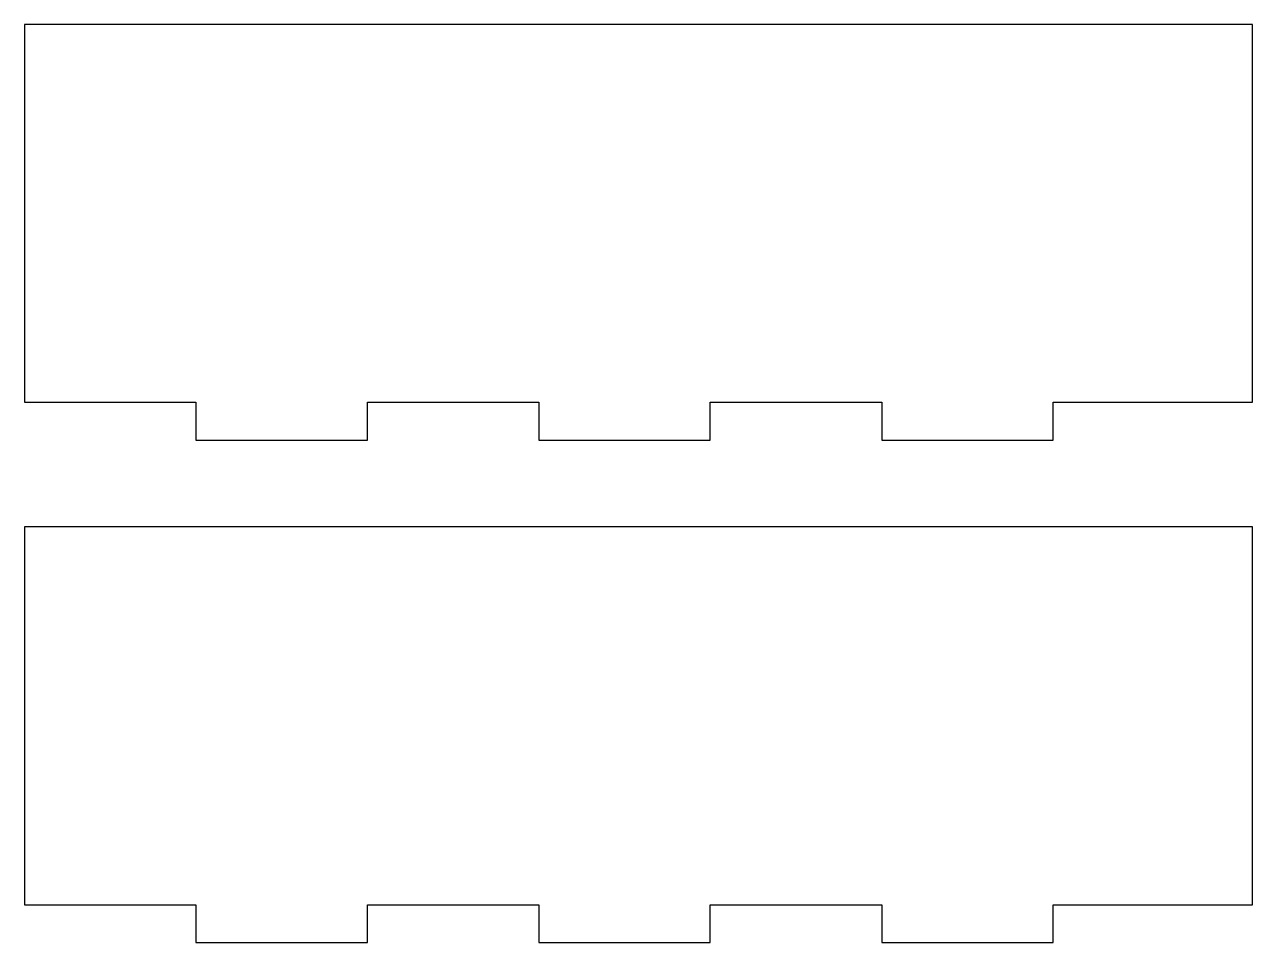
# Model space of a CAD drawing. Header units: millimetres. Extents: x -32.5 to 32.5, y 0 to 48.6.
import ezdxf

# ---------------------------------------------------------------- set-up
doc = ezdxf.new("R2010")
doc.units = ezdxf.units.MM
doc.layers.get('0').update_dxf_attribs({"linetype": 'CONTINUOUS'})

msp = doc.modelspace()

# ---------------------------------------------------------------- linework, layer by layer
for points in [[(12.875, 26.603), (21.95, 26.603), (21.95, 28.603), (32.5, 28.603), (32.5, 48.603), (-32.5, 48.603), (-32.5, 28.603), (-23.425, 28.603), (-23.425, 26.603), (-14.35, 26.603), (-14.35, 28.603), (-5.275, 28.603), (-5.275, 26.603), (3.8, 26.603), (3.8, 28.603), (12.875, 28.603)], [(-23.425, 0), (-14.35, 0), (-14.35, 2), (-5.275, 2), (-5.275, 0), (3.8, 0), (3.8, 2), (12.875, 2), (12.875, 0), (21.95, 0), (21.95, 2), (32.5, 2), (32.5, 22), (-32.5, 22), (-32.5, 2), (-23.425, 2)]]:
    msp.add_lwpolyline(points, close=True)

doc.saveas('drawing.dxf')
